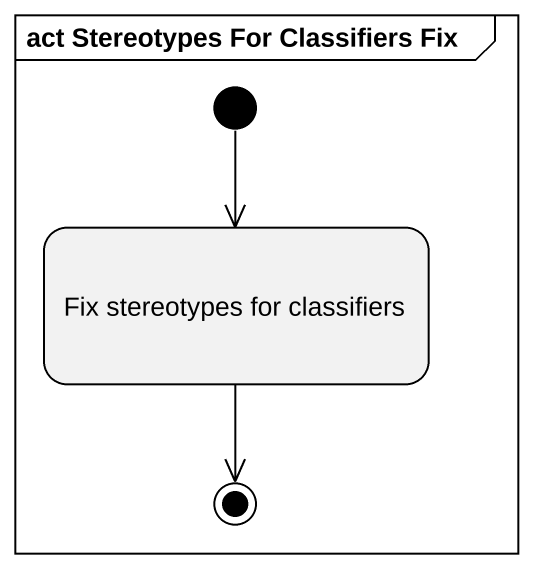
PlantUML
@startuml
mainframe act Stereotypes For Classifiers Fix
hide empty description
state "Fix stereotypes for classifiers" as Fix_stereotypes_for
[*] --> Fix_stereotypes_for
Fix_stereotypes_for --> [*]
@enduml
